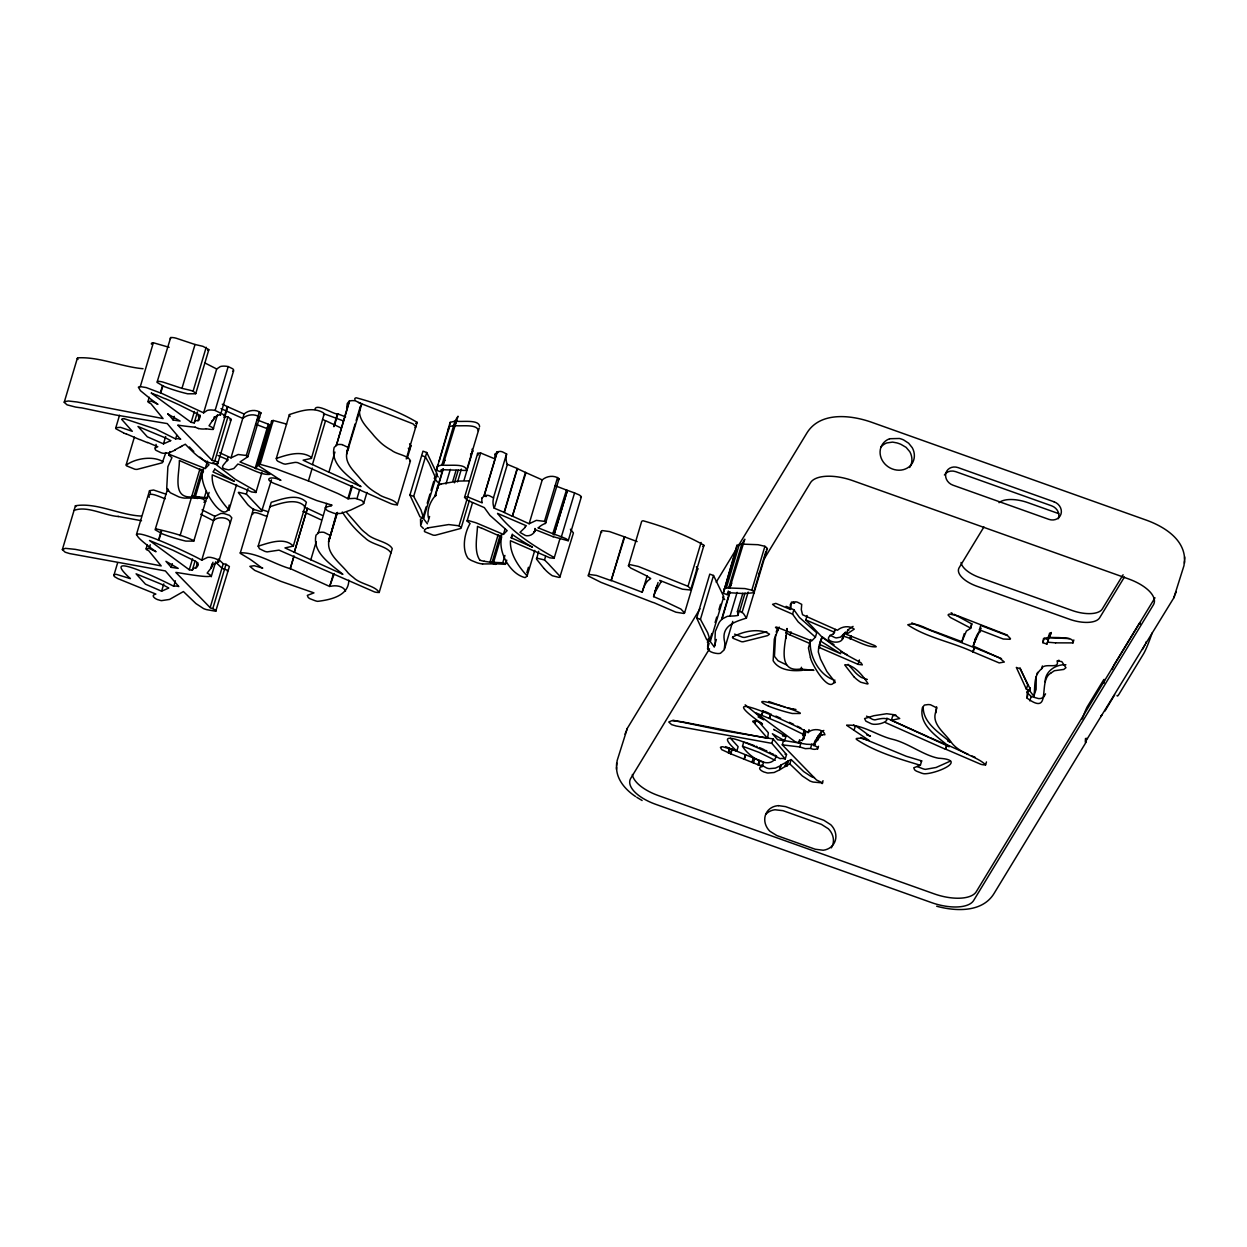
<?xml version="1.0" encoding="UTF-8"?>
<svg xmlns="http://www.w3.org/2000/svg" width="1247" height="1247" viewBox="0 0 1247 1247"><rect width="100%" height="100%" fill="white"/><g stroke="black" fill="none" stroke-linecap="round" stroke-linejoin="round"><path stroke-width="1.5" d="M786.078 635.627L786.171 638.417M1028.635 689.607L1027.138 698.18C1052.733 716.931 1037.395 680.846 1050.675 673.255M635.611 796.552C625.667 789.99 616.267 779.437 616.548 766.827M1085.498 738.427L1085.295 741.996L1173.817 597.843L1183.964 565.686L1184.541 560.698M1184.588 559.357C1184.245 539.016 1163.841 526.546 1146.804 520.311L871.061 422.063C850.672 414.986 820.401 411.51 807.058 432.74L738.395 545.672M616.595 765.487L617.171 760.514L627.319 728.342L700.019 608.77M616.486 769.305L616.657 762.977M1184.479 563.223L1184.65 556.879M846.713 725.364L869.159 740.484L860.586 738.115L856.393 738.489A3.85 1.715 16.6 0 0 856.346 739.315C875.16 751.925 898.557 758.69 920.364 765.284L921.673 760.904L906.242 756.259L860.742 737.491M964.243 633.616L961.889 641.691L935.421 631.777C926.692 629.454 916.576 621.583 907.769 624.794C926.692 637.731 952.209 642.018 973.143 651.947L999.19 662.921L1004.318 662.032L999.517 657.933L973.221 646.04L976.682 635.565L981.171 628.176M163.108 461.749C152.867 455.326 134.614 458.584 126.181 465.209A3.367 1.512 16.6 0 0 126.617 465.879L134.91 469.246A6.406 2.868 16.6 0 0 137.186 469.371L162.266 462.793L165.835 452.599M923.201 707.283C923.092 723.135 940.004 733.283 950.604 742.339L947.767 741.108M340.945 427.892L325.545 420.66L312.405 464.632L303.115 460.19L311.438 458.382L324.204 413.77A5.284 2.369 16.6 0 0 323.004 412.57C312.623 406.693 299.826 411.105 289.382 414.581L276.304 458.444L276.725 460.081A5.908 2.65 16.6 0 0 278.019 461.343L283.069 463.65A7.092 3.18 16.6 0 0 285.345 464.165L294.604 462.466A40.013 17.91 16.6 0 1 295.835 462.372L297.612 462.621A28.837 12.906 16.6 0 1 298.454 462.98L390.95 503.679A8.682 3.897 16.6 0 0 397.357 504.754M289.382 414.581L289.803 416.217A5.908 2.65 16.6 0 0 290.052 416.545M703.838 545.594A2.946 1.325 16.6 0 0 703.916 545.188C685.756 534.76 663.544 526.515 643.125 520.778A3.757 1.683 16.6 0 0 642.08 521.106A4.676 2.089 16.6 0 0 641.55 521.776L628.457 565.889L630.764 568.055L645.619 575.366A149.874 67.104 16.6 0 1 650.716 578.53L646.757 581.632M346.635 408.611L347.258 403.514L349.269 401.066L336.331 445.538L334.18 447.377C330.081 463.931 347.788 475.388 358.294 484.693A67.509 30.224 16.6 0 0 361.022 486.611L328.943 472.161M1027.138 698.18L1027.216 692.693M1086.418 739.112L1085.498 743.134L994.077 893.444C982.402 912.695 955.607 911.448 936.653 906.21M766.406 549.6L767.295 548.836L746.407 618.091C735.247 621.723 720.672 625.573 724.647 642.018A144.044 64.501 16.6 0 1 724.85 644.091L724.195 649.874L720.501 653.257A8.869 3.975 16.6 0 1 717.617 653.537C713.752 653.21 707.143 651.651 707.641 646.975A144.465 64.688 16.6 0 0 707.704 645.447L708.374 638.48M1086.527 738.271L1085.825 742.417M359.432 411.229C359.448 421.237 368.208 428.36 373.944 435.717A109.798 49.163 16.6 0 0 379.244 441.282A40.87 18.3 16.6 0 0 391.449 450.198C396.452 454.516 408.455 455.249 410.419 460.876L397.341 504.739C395.377 499.112 383.375 498.364 378.371 494.077A40.87 18.3 16.6 0 1 366.15 485.13A109.798 49.163 16.6 0 1 360.897 479.565C355.146 472.083 345.419 464.508 346.604 454.173L361.708 404.262A2.494 1.122 16.6 0 0 361.505 403.732L355.333 400.801A11.114 4.972 16.6 0 0 349.316 401.098M436.45 470.275L450.151 422.343L454.984 421.174L457.992 416.233L443.012 465.037C448.889 466.113 466.144 462.886 466.549 470.493L441.235 469.667L440.456 471.709L436.45 470.275L438.087 464.788M448.219 430.807L448.842 426.723L453.674 425.57L456.683 420.629L454.781 425.554C460.689 426.645 477.913 423.403 478.318 431.026M754.217 592.699L744.178 593.572L728.014 592.652L727.235 594.679L723.244 593.245L736.93 545.313L741.778 544.16L744.786 539.203L729.807 588.007L744.927 588.568L751.832 590.158L764.91 546.295L758.005 544.705L742.885 544.144M935.92 710.821L935.842 712.894M1055.554 642.86L1048.836 642.299A6.5 2.915 16.6 0 1 1047.651 642.065L1046.872 644.107L1042.866 642.673L1043.49 638.604L1048.337 637.435L1051.33 632.494L1049.444 637.435L1058.874 637.591M775.603 634.723L774.449 656.343L778.066 660.785L786.608 664.916M786.374 632.323L787.06 628.504C786.062 641.815 775.93 672.632 800.262 669.047L813.901 670.309L801.587 669.982L802.055 668.439M746.407 618.091L743.321 613.306L739.611 611.279L737.429 611.451L738.053 615.192M262.213 510.834L246.345 494.093L238.769 492.316A1.793 0.811 16.6 0 0 238.348 492.581L247.826 504.754A40.387 18.082 16.6 0 0 248.839 505.705A35.555 15.915 16.6 0 0 249.883 506.625A31.409 14.06 16.6 0 0 250.943 507.482A26.374 11.815 16.6 0 0 253.702 509.446L260.81 511.535A2.868 1.278 16.6 0 0 261.652 511.364L271.456 479.861M544.222 568.554A35.929 16.086 16.6 0 0 552.296 575.724L558.968 577.392A2.868 1.278 16.6 0 0 559.825 577.221L573.433 532.937L570.378 529.196M1036.241 676.451L1036.101 689.388L1033.825 696.2L1029.274 690.23L1030.006 687.783M199.38 418.805L199.395 417.277A4.77 2.135 16.6 0 1 198.164 415.765L198.491 414.487L179.35 404.963A330.86 148.144 16.6 0 0 165.103 398.557M803.006 734.218L779.359 722.637L755.822 712.848L795.664 742.09L798.719 742.635C799.997 739.035 804.05 741.045 804.206 737.211L802.678 735.325L804.315 729.838M804.097 730.196L805.515 732.815L803.115 738.988M961.889 641.691L966.394 631.06L970.602 628.379L971.912 623.999L953.971 614.21M654.878 592.808L658.073 582.474M853.509 724.943L857.375 727.001A181.688 81.351 16.6 0 1 868.816 735.418L870.468 736.089L866.603 734.826M156.109 444.353L155.142 449.325A4.692 2.104 16.6 0 0 156.031 450.338L160.879 452.661A5.612 2.51 16.6 0 0 163.373 453.3L168.641 453.02L175.313 450.027M197.79 562.943C198.819 569.676 193.612 566.06 192.303 570.238L189.263 569.801L192.537 558.843M212.878 420.27L215.279 417.168M211.335 567.728L212.66 564.86C219.332 561.696 221.109 559.622 210.852 557.409A11.332 5.082 16.6 0 0 207.672 557.362L201.733 560.184C192.973 554.65 97.328 509.789 156.046 551.735L149.172 548.399L146.008 548.836A2.572 1.153 16.6 0 0 146.585 549.724L148.705 550.706L161.19 565.92L75.21 549.35L65.327 548.337L62.35 549.615L65.171 552.203L69.629 553.574L165.383 570.939L178.82 586.558L177.308 586.215A5.643 2.525 16.6 0 0 173.754 586.293C165.82 581.975 96.284 547.776 130.405 578.639L116.454 574.384A4.115 1.839 16.6 0 0 114.023 575.038L114.475 576.644L117.841 578.608L155.859 594.071C149.437 595.396 156.171 599.636 158.993 599.994A5.612 2.51 16.6 0 0 161.487 600.649L169.545 599.433L183.418 591.561L195.95 603.579L203.557 608.583A10.459 4.676 16.6 0 0 206.69 609.658L215.731 611.233L216.308 610.407L210.151 607.632L175.858 572.451C176.809 572.139 223.353 581.32 207.142 573.09L211.335 567.728L212.972 562.241M818.624 737.195L817.409 740.001L819.809 736.915L820.853 732.254L823.815 730.43M817.409 740.001L818.92 734.779L821.118 732.519M220.548 414.799L220.423 413.568A4.396 1.964 16.6 0 0 219.534 412.601L215.123 410.434A12.065 5.409 16.6 0 0 207.267 410.419L203.62 412.851L160.769 392.93L162.936 385.619M233.625 370.936L233.501 369.704A4.396 1.964 16.6 0 0 232.612 368.738L228.201 366.571A12.065 5.409 16.6 0 0 220.345 366.556L216.697 368.987L203.62 412.851M482.012 498.067L483.914 496.166M495.09 454.204L496.992 452.302M336.503 513.218L328.865 541.073C326.449 554.136 340.977 563.613 348.038 572.856A39.686 17.77 16.6 0 0 353.337 577.439C360.102 584.344 375.051 585.42 379.182 592.465L377.67 592.45A8.168 3.663 16.6 0 1 374.474 591.92L279.001 550.13L267.201 551.891A7.092 3.18 16.6 0 1 264.91 551.377L259.47 548.758L258.16 546.17L271.238 502.307C281.573 499.205 297.581 492.846 306.372 502.245L293.294 546.108L284.971 547.901L294.323 552.25L307.401 508.386L322.178 515.323M936.606 706.815L936.185 709.902M511.192 537.784L513.016 534.979A161.003 72.092 16.6 0 0 532.5 547.168L511.192 537.784L512.283 534.137M236.587 484.491L228.965 510.085C220.813 500.733 211.008 487.904 212.286 474.858L251.676 491.957L255.931 492.471L254.559 490.367L235.465 479.425L213.066 462.232M64.267 402.158L77.345 358.294M62.35 549.615L75.428 505.752C96.487 502.245 119.478 515.089 141.145 516.055M123.547 432.849L115.862 428.75A2.962 1.325 16.6 0 1 115.722 428.048L119.541 415.251M150.186 403.358L148.299 402.235A2.525 1.138 16.6 0 1 147.91 401.628L151.058 401.066L153.381 402.064A63.675 28.51 16.6 0 1 157.933 404.402L151.23 399.43A77.158 34.542 16.6 0 1 149.188 397.84L140.459 390.685L138.37 387.209A4.364 1.948 16.6 0 1 140.287 386.648L153.35 342.754L169.109 347.305M126.15 464.772L134.38 437.151M148.128 400.926L149.219 397.279M162.531 385.604L160.364 392.914L146.195 387.568L140.272 386.617M113.804 575.615L117.623 562.818M136.375 534.776L149.546 490.679L153.552 490.009L166.022 494.186M170.699 440.612A138.417 61.976 16.6 0 0 166.397 438.305L137.981 426.474L147.333 436.824L163.482 443.854L165.664 436.544M157.527 381.395A8.947 4.006 16.6 0 1 163.186 382.159L181.968 388.363L195.031 344.499L199.115 345.435A94.102 42.133 16.6 0 1 203.012 346.37L208.81 349.581A2.073 0.92 16.6 0 1 208.732 349.908L207.766 350.438M167.831 413.988L180.098 421.05L173.146 420.005L174.237 416.358M229.183 505.051C225.91 529.601 195.452 481.888 203.495 471.101L179.334 460.486C179.739 473.766 170.823 500.156 193.846 496.649L195.732 497.974L184.4 498.114A14.06 6.297 16.6 0 1 178.882 496.898L170.34 492.768L166.724 488.341L167.877 466.721L171.93 457.633L168.875 455.155L169.966 451.508M123.921 418.602L155.969 429.139L175.64 438.944L176.731 435.297M146.242 548.275L147.333 544.612M164.074 386.461A79.979 35.804 16.6 0 0 187.689 393.803L195.654 393.771A2.073 0.92 16.6 0 0 195.732 393.444L193.114 391.137L206.191 347.274M149.172 548.399L150.264 544.752M195.717 393.678L208.795 349.815M155.704 528.806C168.251 531.736 182.405 535.103 193.815 540.668A2.12 0.951 16.6 0 1 193.768 541.12L185.803 541.089A79.979 35.804 16.6 0 1 162.188 533.81L155.111 529.741L167.69 488.606M199.442 415.407C199.832 425.227 195.919 417.168 194.205 422.904L191.134 422.343L194.423 411.494M158.463 540.263L161.19 531.113M158.868 540.263L161.596 531.128M194.205 422.904L197.462 411.931M199.676 415.594L197.961 420.629M198.819 419.039L200.066 415.126M198.99 419.273L200.081 415.61M215.123 410.434L228.201 366.571M161.596 591.203L168.766 588.023A133.741 59.887 16.6 0 0 163.139 584.937L136.094 573.823L145.447 584.157L161.596 591.203L163.778 583.892M214.313 416.732L213.221 420.379L211.912 420.831M180.067 535.711L191.508 497.335M191.804 496.275L198.928 496.992L197.385 498.519L191.804 496.275L199.972 468.856M171.26 567.354L165.945 561.321L178.212 568.383L171.26 567.354L172.335 563.691M217.446 414.83L213.081 429.451L213.549 428.516A2.432 1.091 16.6 0 0 213.331 428.002L209.028 425.757L212.161 421.096M193.846 496.649L202.03 469.246M195.389 496.509L207.485 497.912L199.161 498.021A137.154 61.415 16.6 0 1 193.612 497.397L195.389 496.509L203.557 469.09M168.875 455.155L169.078 454.952A2.697 1.2 16.6 0 1 170.138 454.672L205.272 468.513L207.454 461.203M173.754 586.293L175.391 580.806M224.008 417.527L227.266 406.569L244.069 414.02C248.543 410.06 256.134 409.016 260.919 412.866L247.841 456.729L240.001 461.967L255.245 468.046L268.323 424.183L257.038 419.88M224.585 417.605L227.842 406.631M181.314 446.301L184.307 444.758A40.761 18.253 16.6 0 0 185.304 444.213C194.158 453.285 203.775 464.102 217.617 463.884C219.441 461.733 213.159 460.502 212.037 460.299L225.115 416.436L222.418 413.864M214.827 460.813L227.905 416.95L225.115 416.436M204.586 496.883L206.223 491.396M193.815 541.011L206.893 497.148A2.12 0.951 16.6 0 0 206.924 496.93M207.127 498.473L209.122 492.425M217.617 463.884L231.272 419.257L227.905 416.95M192.303 570.238L195.031 561.103M254.653 467.828L268.386 473.205A5.83 2.619 16.6 0 1 269.788 474.359C260.576 475.372 247.935 466.908 237.881 464.055L233.812 468.529L228.715 469.916A3.258 1.465 16.6 0 1 227.032 469.495C216.464 467.5 227.858 463.229 227.811 457.493M195.919 568.227L197.556 562.74M219.643 452.723L230.991 457.883L244.069 414.02M201.733 560.184L214.811 516.32L220.75 513.499A11.332 5.082 16.6 0 1 223.93 513.546L229.588 515.354L231.817 517.786L218.506 562.381M210.992 567.603L212.084 563.956M247.841 456.729L246.314 455.482L259.392 411.635M211.195 576.8L215.56 562.179M210.151 607.632L223.229 563.769L218.272 558.999M246.345 494.093L247.982 488.606M212.941 608.146L226.019 564.283L223.229 563.769M255.869 468.872L269.258 424.51L256.181 468.373M215.731 611.233L229.386 566.543L226.019 564.283M273.187 420.457L271.737 420.972L258.659 464.835L260.124 464.32L273.187 420.457L286.639 424.12M255.931 492.471L261.917 472.364M240.297 552.967L253.375 509.103M325.28 507.981L326.324 509.664A6.095 2.728 16.6 0 0 328.382 511.114L333.214 512.969A6.406 2.868 16.6 0 0 335.802 513.624L341.164 513.405L350.61 510.101L362.752 504.302L363.688 503.383L362.924 501.637A5.58 2.494 16.6 0 0 361.303 500.343L355.192 498.332L347.866 498.706A108.785 48.711 16.6 0 0 337.89 493.547L308.43 480.874L312.249 468.077M294.261 552.359L307.401 508.386M348.801 580.151C348.895 596.05 329.972 599.869 317.658 601.35A6.406 2.868 16.6 0 1 315.07 600.695L310.238 598.841A6.064 2.712 16.6 0 1 308.165 597.391L307.323 595.38L313.948 592.886L280.871 581.351L254.715 570.378L249.883 566.356L254.17 565.717L262.743 568.086L261.091 567.401A181.688 81.351 16.6 0 0 249.649 558.983L240.359 553.403A2.899 1.294 16.6 0 1 240.375 552.78C257.1 552.437 274.059 564.112 290.239 568.679L294.043 555.881M290.239 568.679L293.544 557.643M333.619 426.568L337.438 413.786L345.606 416.841M334.165 426.552L337.968 413.755M336.331 445.538L349.409 401.674M334.929 452.069L328.896 472.239L312.467 464.523M294.323 552.25L342.878 574.337C331.608 564.72 311.906 552.826 316.037 535.103L318.188 533.264L326.761 503.414M310.799 559.887L316.239 541.619M346.9 451.476L355.13 423.871M356.159 420.41L360.04 407.41M328.46 541.899L337.173 512.657M328.865 541.073L337.469 512.423M347.866 498.706L351.638 485.956M348.661 498.644L352.48 485.847M290.286 568.601L329.676 586.464L333.479 573.682M329.676 586.464L334.321 573.573M356.985 498.566L359.713 489.432M363.688 503.383L366.961 492.425M406.241 458.912L417.137 422.359C399.336 411.65 376.812 403.264 356.33 397.809A3.757 1.683 16.6 0 0 355.286 398.136A4.676 2.089 16.6 0 0 354.772 398.791L354.974 399.617M407.161 458.569L410.98 445.771L409.593 443.823M379.182 592.465L392.259 548.602C388.347 541.525 373.04 540.497 366.415 533.576A39.686 17.77 16.6 0 1 361.116 528.993L346.791 512.579M409.92 495.028L422.982 451.165L426.739 452.505L437.011 473.735L423.621 518.097L419.974 516.804L409.92 495.028L413.661 496.368L420.925 509.805L423.621 518.097M413.661 496.368L426.739 452.505M439.178 461.141L449.528 426.412M423.419 528.494L420.707 525.782L420.504 519.157L422.858 517.832L426.131 506.859M427.222 503.211L429.95 494.077M431.041 490.414L433.753 481.28M435.156 476.603L434.626 478.349L437.557 482.199M421.252 523.958L422.343 520.311M437.073 466.207L441.921 465.037L454.984 421.174M428.5 518.097C426.505 510.319 430.34 501.637 434.829 496.259L443.012 468.856M435.109 496.493L443.277 469.075M427.955 521.979L429.592 516.492M445.974 484.007L450.338 469.386M452.817 481.171L456.09 470.213M454.454 482.823L458.273 470.025M457.555 481.903L461.359 469.106M466.549 470.493L479.191 428.095M464.024 480.282L472.738 451.04L472.005 449.201M424.759 529.788L424.354 531.082A3.367 1.512 16.6 0 0 424.775 531.752L433.083 535.119A6.406 2.868 16.6 0 0 435.359 535.244L460.657 528.463L461.281 527.606L459.052 525.813L467.235 498.41M480.641 452.988L477.726 453.175L464.648 497.039L467.563 496.852L480.641 452.988L494.373 458.662M461.281 527.606L469.449 500.187M482.573 563.971A14.107 6.313 16.6 0 1 477.04 562.771L471.46 560.495A13.281 5.939 16.6 0 1 467.89 558.126C461.655 548.82 464.43 533.046 470.088 523.506L467.048 521.028L472.488 502.744M484.241 495.636L497.319 451.773L500.234 451.414A4.053 1.808 16.6 0 1 502.525 451.897L506.531 453.97L493.453 497.834L489.448 495.76A4.053 1.808 16.6 0 0 487.156 495.277L484.241 495.636L486.455 496.431L483.867 496.244L496.945 452.38L498.239 452.474M489.977 562.148L497.101 562.849L495.542 564.392L489.977 562.148L498.145 534.729M482.573 563.971L493.906 563.847L492.019 562.522L500.187 535.103M506.734 560.121L505.3 564.345L496.306 563.784A145.135 64.984 16.6 0 1 491.77 563.254L493.563 562.381L501.73 534.963M467.142 520.919L467.251 520.825A2.712 1.216 16.6 0 1 468.295 520.545L475.512 522.649A47.947 21.464 16.6 0 1 477.461 523.397L503.429 534.386L505.066 528.899M525.439 472.426L517.146 468.529L504.084 512.392L512.361 516.289L525.439 472.426L542.227 479.892C546.716 475.918 554.276 474.889 559.077 478.739L545.469 523.491M512.361 516.289L526.016 472.504M493.563 562.381L502.759 562.74L504.941 555.429M505.3 564.345L506.391 560.698M512.938 516.367L529.149 523.756L542.227 479.892M525.221 527.341L519.983 532.375L525.205 535.368A3.258 1.465 16.6 0 0 526.873 535.774C531.206 536.07 535.462 532.843 534.994 528.463M534.277 532.516L535.368 528.868M526.811 572.747L528.447 567.26M481.919 528.229L501.668 536.958C497.724 551.938 510.085 573.963 524.862 577.548A2.447 1.091 16.6 0 0 525.642 577.283L527.138 575.943L534.76 550.363M546.015 522.587L544.487 521.355L557.565 477.492M544.051 568.554L536.553 559.155L538.642 551.314M560.371 576.706L550.223 565.795A156.919 70.268 16.6 0 0 548.618 564.003L544.518 559.95L545.609 556.302M574.462 492.939L578.655 494.669A6.141 2.743 16.6 0 1 581.367 496.774L568.273 540.637A6.141 2.743 16.6 0 0 565.577 538.533L561.384 536.802L574.571 492.924L567.416 490.383L554.042 534.745L552.811 533.7L566.481 490.055L555.211 485.738M554.042 534.745L567.416 490.383M527.138 575.943C518.549 566.606 509.618 553.762 510.459 540.715L549.849 557.814L554.089 558.329L560.09 538.236M588.288 575.116L588.475 574.898A3.912 1.746 16.6 0 1 589.363 574.477L596.44 575.428L611.139 580.619L624.217 536.756L637.139 541.588M611.139 580.619L624.763 536.724M647.162 575.818L642.267 592.263L611.685 580.588M654.488 593.447L656.109 587.961M653.522 602.519L675.905 612.199L683.792 613.446A3.975 1.777 16.6 0 0 684.587 612.9L680.94 609.097L666.366 602.145A152.508 68.289 16.6 0 0 663.201 600.727L653.599 596.612L656.857 585.638M690.76 589.457A2.946 1.325 16.6 0 0 690.854 589.052L688.017 586.308L701.095 542.445M690.822 589.332L703.9 545.469M684.681 612.604L697.759 568.741L696.372 566.793M696.699 617.998L709.777 574.134L713.518 575.475L723.79 596.705L710.416 641.067L706.753 639.773L696.699 617.998L700.44 619.338L707.704 632.775L710.416 641.067M700.44 619.338L713.518 575.475M723.244 593.245L736.354 548.992L716.183 582.209M710.198 638.978L711.819 633.492M715.092 622.518L716.729 617.047M718.911 609.736L720.548 604.249M707.501 648.767L709.138 643.281M723.852 589.176L726.3 588.038L739.377 544.191M726.455 588.038L728.7 588.023L741.778 544.16M727.235 594.679L728.326 591.016M729.791 591.826L721.623 619.245L727.344 616.33L731.646 616.049A89.971 40.294 16.6 0 0 734.873 615.878L737.881 615.488L738.972 611.825M721.888 619.463L730.072 592.06M707.283 642.127L709.652 640.802L714.188 646.788L716.37 639.477M730.041 616.112L737.117 592.356M724.476 649.188L732.753 621.396M737.429 611.451L742.869 593.182M739.611 611.279L745.051 593.011M742.152 612.183L748.153 592.091M753.874 591.639L765.861 551.439M729.386 748.2L763.585 762.073L762.291 766.469L728.419 752.876L729.386 748.2L725.567 746.61M728.419 752.876L729.729 748.496M730.539 753.64L731.849 749.244M730.851 753.656L732.16 749.276M728.077 752.58L721.701 749.634L720.439 747.436A4.115 1.839 16.6 0 1 722.87 746.782L736.821 751.037L738.13 746.657L730.461 738.24M775.073 755.168A133.741 59.887 16.6 0 1 776.522 755.963C770.521 771.846 748.06 756.165 742.511 746.22L743.82 741.84M801.587 669.982L802.148 670.372C792.032 671.322 778.907 670.434 773.14 660.723L774.293 639.103L779.219 627.101M744.007 759.252L745.316 754.871M822.584 734.81L822.584 734.81A5.035 2.245 16.6 0 1 824.937 734.779C823.737 728.684 812.093 728.061 808.15 732.581C798.579 726.424 704.15 682.67 762.478 724.133C761.605 721.499 747.623 719.005 754.716 723.089L755.573 720.174M744.412 759.267L745.722 754.887M672.897 720.22L722.34 730.493L773.109 738.941L786.545 754.56L785.236 758.955L771.799 743.337L676.045 725.972L671.587 724.601L668.766 722.013L671.743 720.735L681.626 721.748L767.606 738.318L754.794 723.634L755.994 720.174M778.346 630.031L775.494 627.35A2.697 1.2 16.6 0 1 776.554 627.07L811.688 640.911L815.413 637.155L798.189 621.894L792.562 614.132L775.603 606.759L772.579 604.327L775.805 603.392L790.458 609.424L791.424 602.067M761.636 715.092L762.946 710.712M761.933 715.123L763.242 710.728M792.562 614.132L793.871 609.752L786.156 606.338M751.941 762.385L753.375 757.786M785.75 632.884L790.052 634.941L791.034 631.839M753.437 762.961L754.747 758.581M769.212 718.319L770.942 713.908L769.633 718.288M757.973 764.879L759.283 760.499M758.597 764.91L759.906 760.53M767.606 738.318L768.339 732.768L758.722 721.748M822.35 637.825L821.087 638.713L818.702 647.255L858.092 664.355L862.347 664.869L860.976 662.765L845.762 654.441L821.867 636.936L805.796 619.915L807.105 615.519M771.799 743.337L773.109 738.941M800.792 669.421L801.431 667.27M810.425 657.496L808.43 647.91L810.877 639.508M814.416 777.676A10.459 4.676 16.6 0 1 811.283 776.6L803.676 771.581L791.144 759.563L789.834 763.959L802.367 775.977L809.973 780.981A10.459 4.676 16.6 0 0 813.106 782.056L822.693 782.913L816.567 780.03L782.274 744.849L783.568 740.453L806.591 744.256L815.304 744.599M815.413 637.155L816.723 632.775L799.498 617.514L793.871 609.752M784.628 740.78L772.361 733.719L777.676 739.752L784.628 740.78L785.937 736.4L773.67 729.339L774.262 729.916M779.593 769.508L780.903 765.112L786.421 762.182L784.94 766.5L779.843 769.773L774.091 772.517L767.903 773.046A5.612 2.51 16.6 0 1 765.409 772.392C762.587 772.033 755.853 767.793 762.291 766.469M780.279 768.308L780.903 765.112M819.622 647.567L819.778 643.093L822.568 637.123M786.421 762.182L785.111 766.562L786.265 766.188L787.153 761.652L786.265 766.188M787.855 761.169L787.06 765.736L787.855 761.169L791.144 759.563M798.719 742.635L799.592 739.72M782.274 744.849L799.732 746.937L801.042 742.557M843.393 636.126L842.52 639.056C839.169 645.93 819.31 640.07 833.464 633.866L834.337 630.951M802.335 740.624L803.208 737.694M833.464 633.866L835.474 629.408M803.52 739.003L804.814 734.14M803.91 738.536L805.515 732.815M808.15 732.581L809.022 729.651M842.146 638.651L843.455 634.271L845.606 632.073L842.52 639.056M799.732 746.937L805.281 748.652L810.534 748.403L811.844 744.023M844.297 636.453C854.273 639.259 867.086 647.817 876.205 646.757A5.83 2.619 16.6 0 0 874.802 645.603L846.417 634.364L847.726 629.969L853.057 626.399M810.534 748.403C816.052 751.053 821.461 747.436 813.558 745.488L814.868 741.108L818.718 735.621M813.558 745.488L816.691 740.843L817.751 736.182M816.691 740.843L818.001 736.447M810.425 657.496C811.345 663.903 830.377 696.075 834.835 680.005M820.853 732.254L819.809 736.915M849.908 638.823L850.781 635.892M817.611 749.198L818.484 746.267M850.516 638.854L851.389 635.939M822.147 783.63L823.02 780.7M858.092 664.355L859.401 659.959M854.117 730.165L855.411 725.785M896.016 715.201L892.696 715.918L891.387 720.298L899.711 718.506L894.52 714.78L886.711 713.72L873.866 715.716L864.576 718.568L865.886 721.156L871.326 723.774A7.092 3.18 16.6 0 0 873.617 724.289C886.508 724.912 894.816 714.765 874.926 719.909A7.092 3.18 16.6 0 1 872.635 719.394L866.54 716.137M970.602 628.379L971.662 623.562M973.221 646.04L975.746 638.48M972.66 651.9L974.453 647.567L1001.528 658.65M979.409 629.813L980.719 625.433L1007.654 635.721L1010.475 638.62A4.645 2.089 16.6 0 1 1010.039 639.29L1003.274 639.025L979.409 629.813L980.407 631.668L978.692 633.133L974.297 643.078M973.143 651.947L974.453 647.567M885.432 722.574L945.413 749.244L946.722 744.849M945.413 749.244L947.268 744.911L968.296 754.388M945.959 749.291L980.89 764.317A8.168 3.663 16.6 0 0 984.086 764.847L985.598 764.863L986.471 761.933M1029.757 688.11L1030.038 690.495L1026.39 689.201L1027.699 684.806L1020.03 667.846M1042.866 642.673L1044.175 638.293L1048.181 639.711L1048.961 637.685L1069.458 638.589M1048.337 637.435L1049.631 633.055M1029.835 700.892L1031.144 696.496L1028.432 693.8M1046.872 644.107L1048.961 637.685M1049.444 637.435L1050.738 633.04M1033.825 696.2C1035.556 687.206 1032.968 675.718 1041.526 668.891L1042.398 665.96M1055.57 642.86L1072.966 642.891L1073.838 639.976M472.738 451.04L472.161 452.193M214.843 469.106L213.034 471.927L234.28 481.326M1045.532 693.846L1043.833 696.917L1041.448 698.289A8.869 3.975 16.6 0 1 1038.548 698.585L1031.144 696.496M653.599 596.612L654.472 593.977M974.531 641.644L975.419 638.495M776.18 632.104L776.865 630.031M654.971 592.465L660.785 582.24M410.98 445.771L409.842 446.691M697.759 568.741L697.65 569.037A3.975 1.777 16.6 0 1 696.87 569.583L696.356 569.708M536.459 558.625L536.522 558.453A1.793 0.811 16.6 0 1 536.943 558.188L544.518 559.95M810.394 640.335C808.804 655.486 818.967 674.471 833.136 679.646M1036.818 674.424L1037.613 672.351M443.012 465.037L444.914 460.096L441.921 465.037M729.807 588.007L731.708 583.066L728.7 588.023M121.832 419.538L132.291 431.306L120.476 427.331L115.924 427.69M626.399 730.664L627.319 728.342M625.012 734.187L625.932 731.849M1173.817 597.843L1174.736 595.52M1175.188 594.336L1176.124 591.998M820.012 642.86L819.544 644.434L840.696 653.724L821.259 641.504M818.702 647.255L818.313 651.947L820.588 659.258L826.839 671.494L835.381 682.468L833.962 682.92M846.76 725.255C861.771 723.946 877.42 735.668 892.135 739.19C907.863 742.791 923.357 755.37 938.43 758.223C969.402 759.859 935.421 774.262 924.074 773.748A6.406 2.868 16.6 0 1 921.486 773.093L916.654 771.238A6.064 2.712 16.6 0 1 914.597 769.789L913.755 767.778L920.364 765.284M361.677 404.433L361.007 405.602M554.089 558.329L554.182 558.126A3.118 1.403 16.6 0 0 554.027 557.409C533.28 545.827 512.392 532.438 497.537 513.374L526.359 525.798L524.893 527.013M1145.12 644.543L1142.47 649.484M359.682 410.31L360.087 409.484M346.604 454.173L347.009 453.347M477.539 453.487L478.209 455.015M464.461 497.35L467.344 500.218L484.319 507.607L489.946 515.37L507.17 530.63L503.429 534.386M328.881 538.798L330.393 535.509L324.095 532.375A9.82 4.396 16.6 0 0 321.648 532.173L318.032 532.656M150.591 403.358L163.076 418.587L77.111 402.002L68.367 400.988L64.641 401.69M260.374 413.755L260.919 412.866M259.064 418.15L259.61 417.246C254.824 413.396 247.233 414.44 242.76 418.415L221 408.611M230.274 522.914C229.089 516.819 217.446 516.196 213.502 520.716L200.736 514.247M253.577 508.698L253.453 508.916A2.899 1.294 16.6 0 0 253.437 509.54L253.78 510.039M360.804 405.93L360.601 406.273A17.863 7.996 16.6 0 0 359.853 409.437M347.523 450.136L348.63 448.125A2.494 1.122 16.6 0 0 348.427 447.595L342.255 444.649M449.668 425.165L450.151 422.343M390.95 552.982C387.038 545.921 371.746 544.892 365.106 537.971C356.206 530.661 348.459 521.745 342.286 512.018M558.547 479.627L559.077 478.739M736.509 548.057L736.93 545.313M709.512 648.783L630.764 778.315A35.836 16.04 16.6 0 0 655.766 804.346L931.509 902.594A35.836 16.04 16.6 0 0 973.642 900.49L1153.366 604.889A35.836 16.04 16.6 0 0 1128.364 578.857L852.621 480.609A35.836 16.04 16.6 0 0 810.488 482.729L764.037 559.108M714.188 646.788L714.843 645.697A73.994 33.139 16.6 0 0 714.999 639.119L715.295 631.418L718.895 623.048A54.556 24.426 16.6 0 1 721.795 619.416M790.052 634.941L809.911 643.499M803.645 736.229L804.658 734.389M983.93 526.967L959.161 567.697A25.595 11.457 16.6 0 0 977.024 586.293L1069.583 619.276A25.595 11.457 16.6 0 0 1099.667 617.764L1124.435 577.034M985.598 764.863C977.57 756.461 958.569 753.562 950.65 741.388C944.836 733.22 932.538 724.725 935.281 713.471L936.809 707.906L930.527 704.773A9.82 4.396 16.6 0 0 928.064 704.571L924.448 705.054L922.453 707.501C918.322 725.224 938.025 737.117 949.294 746.735L891.387 720.298M1058.999 660.24L1057.924 660.707M1123.095 574.773L1102.286 608.988A25.595 11.457 16.6 0 1 1072.186 610.5L979.643 577.532A25.595 11.457 16.6 0 1 961.063 562.459M1154.971 597.781L976.261 891.714A35.836 16.04 16.6 0 1 934.128 893.834L658.385 795.586A35.836 16.04 16.6 0 1 632.369 774.481M1104.951 711.055L1114.662 694.86M205.272 468.513L208.997 464.772L199.956 457.15M227.5 571.75L227.406 570.284L221.919 568.164L215.731 562.194M758.8 575.35L759.22 572.887M167.472 489.338L167.768 491.443M601.366 531.253L601.553 531.035A3.912 1.746 16.6 0 1 602.441 530.614L609.502 531.565L624.217 536.756M215.03 416.903L218.739 414.986A5.066 2.276 16.6 0 1 220.407 415.048L233.47 371.185A5.066 2.276 16.6 0 0 232.612 371.107M819.622 736.572L821.149 735.309M470.727 456.698L470.696 453.596M330.517 586.371C335.334 585.03 343.361 585.856 345.544 591.109M1050.785 673.146L1054.401 670.715L1063.769 669.436L1065.951 667.706L1061.789 661.611L1057.066 660.879C1060.277 670.122 1043.723 661.83 1041.526 668.891M479.627 426.63C479.222 419.023 461.967 422.25 456.09 421.174M1072.966 642.891C1074.415 637.622 1063.364 637.981 1059.062 637.607M533.903 532.126L536.054 529.928L553.232 536.756M846.417 634.364L854.257 629.127C849.472 625.277 841.881 626.321 837.407 630.281L802.554 614.74L801.291 609.689L801.712 604.374L797.69 602.285A3.99 1.793 16.6 0 0 795.726 601.833L792.484 602.161L794.698 602.956L792.157 602.706L790.317 604.39L790.458 609.424M77.719 357.842C99.526 356.611 121.146 366.789 143.031 368.722M581.258 496.914L580.463 497.132M568.18 540.777L552.92 536.6M529.149 523.756L536.335 520.373L544.487 521.355M230.991 457.883L238.161 454.5L246.314 455.482M276.304 458.444C286.763 454.968 299.545 450.557 309.926 456.433A5.284 2.369 16.6 0 1 311.127 457.633L311.438 458.382M920.66 761.481L921.673 760.904M226.736 461.141L228.185 459.925L218.022 455.545M258.16 546.17C268.495 543.068 284.503 536.709 293.294 546.108M434.829 496.259L436.325 495.355M781.152 765.377L775.4 768.121L769.212 768.666A5.612 2.51 16.6 0 1 766.718 768.012L761.138 764.925M163.482 443.854L170.652 440.69M722.574 597.017L724.71 599.558M1029.274 690.23L1026.92 691.555L1027.201 692.537M175.063 449.762L180.581 446.831M789.834 763.959L786.545 765.564M155.018 448L157.761 446.722L147.536 442.436M950.573 761.013L936.107 767.482L925.383 769.368A6.406 2.868 16.6 0 1 922.796 768.713L917.963 766.858A6.064 2.712 16.6 0 1 917.153 766.391M414.939 427.612L415.391 427.425A4.645 2.089 16.6 0 0 415.828 426.739L413.006 423.855L358.513 402.578M821.165 735.294L822.287 734.873M1065.889 664.76C1055.991 664.137 1045.08 671.151 1045.111 681.906M816.442 740.578L817.751 740.126M408.533 451.071L409.64 449.84L408.283 448.203M227.546 510.522L228.965 510.085M787.153 761.652L788.369 761.356M785.844 766.048L787.06 765.736M702.747 546.264L703.277 546.108A3.149 1.418 16.6 0 0 703.76 545.734M180.41 446.769L181.735 446.457M786.249 762.12L787.574 761.808M323.487 414.737L324.516 414.518M440.955 484.039L458.148 481.077L469.231 480.874M427.877 527.902L448.702 524.566L459.052 525.813M766.827 631.715L744.911 637.388A6.406 2.868 16.6 0 1 742.635 637.264L734.592 634.131M415.625 423.341L416.701 423.029A4.645 2.089 16.6 0 0 417.137 422.359M260.124 464.32L275.836 468.747L308.383 480.952M203.9 502.245L205.537 501.637A2.12 0.951 16.6 0 0 205.584 501.185L202.996 499.003L195.919 497.163M195.031 344.499L176.263 338.249A8.947 4.006 16.6 0 0 170.59 337.532M196.699 566.59L197.79 564.813L196.59 561.82L172.943 550.239L149.515 540.497L189.279 569.754M229.791 419.927L230.695 420.021M795.945 709.465L793.528 709.107M1007.373 635.097L957.914 615.878L949.684 614.07A3.757 1.683 16.6 0 0 948.624 614.397A4.676 2.089 16.6 0 0 948.11 615.052L950.385 617.483L970.353 627.942M782.461 735.886L785.937 736.4M484.241 561.259L492.019 562.522M141.519 520.732L117.997 516.398M867.351 679.459L861.428 677.464A26.374 11.815 16.6 0 1 858.669 675.5A31.409 14.06 16.6 0 1 857.609 674.627A35.555 15.915 16.6 0 1 856.564 673.723A40.387 18.082 16.6 0 1 855.551 672.757L848.069 664.339M118.543 516.523C104.483 515.635 87.15 505.378 74.165 510.382M181.968 388.363L186.052 389.298A94.102 42.133 16.6 0 1 189.934 390.233L193.114 391.137M785.033 754.217L786.545 754.56M785.236 758.955L783.724 758.612A5.643 2.525 16.6 0 0 780.17 758.69C772.236 754.373 702.716 720.174 736.821 751.037M561.493 536.787L554.354 534.246M261.153 509.493L268.495 511.831M267.185 516.227C264.286 516.289 252.923 509.353 252.549 514.512M151.417 393.148L157.106 395.361M1058.734 513.639L1027.887 502.65A25.595 11.457 16.6 0 0 999.05 502.697M497.319 451.773L498.145 452.069M323.581 413.614L343.237 420.831M421.689 455.545L425.43 456.885L429.124 463.338L435.702 478.131L434.127 478.178M436.699 474.234L435.936 473.969L438.211 476.962M267.014 428.563L255.729 424.261M552.811 533.7L538.158 527.824M198.522 428.563L195.202 427.207M502.759 562.74L505.643 563.769M123.889 433.145L126.025 433.894M745.566 742.464L754.295 745.612M742.511 746.22L759.298 752.471L775.229 760.358M688.017 586.308L638.293 566.45L630.047 564.642A3.757 1.683 16.6 0 0 629.002 564.969A4.676 2.089 16.6 0 0 628.488 565.639M266.936 428.547L269.43 429.514M165.228 498.769C162.359 498.052 146.71 490.009 149.204 497.335M756.041 746.236L757.147 746.657M164.043 386.508L156.997 382.393L170.668 337.61L170.216 338.966M768.916 701.484L769.882 701.858A79.979 35.804 16.6 0 0 774.434 703.511M768.573 706.238C743.383 693.691 796.35 709.839 800.231 713.066A2.12 0.951 16.6 0 1 800.184 713.502L792.219 713.487A79.979 35.804 16.6 0 1 768.604 706.207M479.814 560.121C473.876 551.252 477.009 537.176 477.492 526.359L481.81 528.416M467.563 496.852L482.199 502.9A62.833 28.135 16.6 0 1 481.903 498.036M973.969 647.52L914.425 624.139M886.742 718.178L928.828 737.086M139.882 439.536L147.411 442.638M653.023 602.488L601.007 582.365L588.257 575.958L601.225 531.503L601.693 532.485M972.052 756.025L975.216 757.365M759.439 747.577L764.286 749.728M126.321 433.909L139.477 439.521M805.796 619.915L834.617 632.323M840.572 651.791L847.414 654.753M930.449 737.803L943.465 743.446M157.403 395.377L164.682 398.572M764.692 711.367L769.056 713.284M775.915 716.105L780.669 718.241M758.098 716.9L763.772 719.737L745.16 704.82M202.045 509.852L214.811 516.32M320.869 519.718L302.927 511.395M222.293 404.215L227.266 406.569M848.786 630.546L847.726 629.969M337.438 413.786C335.427 415.407 315.694 402.329 314.914 409.499M204.913 362.955L216.697 368.987M322.583 419.382L325.483 420.769M304.237 507.015L307.339 508.495M765.549 750.32L766.843 750.943M789.46 722.34L793.528 724.304M769.493 752.253L770.849 752.939M797.347 726.206L800.948 728.045M911.869 622.861L913.038 623.469M952.381 613.446L951.118 612.745M636.781 797.332L642.111 800.496M830.003 635.222L834.757 637.513A3.258 1.465 16.6 0 0 836.441 637.918L840.4 637.186L843.455 634.271M272.563 422.873L271.581 421.813A2.899 1.294 16.6 0 1 271.612 421.19M565.889 489.837L567.12 490.882M267.731 423.964L268.947 425.024M151.292 393.101L191.134 422.343M438.102 488.123L437.853 487.889A3.367 1.512 16.6 0 1 437.432 487.218L437.837 485.925A19.126 8.558 16.6 0 1 441.033 484.101M212.037 460.299L177.744 425.102A125.791 56.318 16.6 0 0 195.187 427.175M77.984 359.448L77.314 358.528A1.995 0.888 16.6 0 1 77.392 358.201M193.799 451.492L189.388 446.94M854.242 677.152L844.765 664.978A1.793 0.811 16.6 0 1 845.185 664.713C855.099 665.01 863.89 677.199 868.068 683.761A2.868 1.278 16.6 0 1 867.226 683.933L860.695 682.203A31.191 13.966 16.6 0 1 854.32 677.137M173.146 420.005L171.696 418.213A73.027 32.703 16.6 0 0 167.877 413.973M422.858 517.832L427.409 523.802M150.497 492.955L149.453 490.913M75.911 506.609L75.428 505.752M1026.39 689.201L1016.336 667.426L1020.077 668.751L1029.726 688.017M305.063 506.625C296.272 497.241 280.263 503.585 269.929 506.703L269.929 507.358M151.448 344.219L151.433 343.346A4.364 1.948 16.6 0 1 153.365 342.8M1112.184 669.468A10.241 1.076 -70.4 0 1 1114.834 663.669L1139.275 623.453A10.241 1.076 -70.4 0 1 1140.148 624.061M1103.985 683.2A15.868 1.652 -70.4 0 0 1103.766 679.631L1087.057 707.111A15.868 1.652 -70.4 0 0 1082.256 718.942M831.328 847.866A16.897 14.995 31.3 0 0 828.367 828.787L821.383 824.345L783.007 810.675L774.948 809.755A16.897 14.995 31.3 0 0 765.923 814.197M880.678 447.392A17.661 15.681 31.3 0 1 886.648 442.966L892.587 442.108L896.874 442.903A13.842 5.752 22.4 0 1 900.973 444.368L906.117 447.377L909.842 451.773A17.661 15.681 31.3 0 1 909.655 467.516M1146.305 641.613A20.482 2.135 -70.4 0 1 1145.572 643.483M1152.103 633.008A20.482 2.135 -70.4 0 1 1143.421 654.052L1118.964 694.267A20.482 2.135 -70.4 0 1 1117.063 695.499M944.415 474.951A10.241 9.088 31.3 0 1 955.685 471.647L1051.611 505.814A10.241 9.088 31.3 0 1 1058.329 518.721M793.528 709.153A79.979 35.804 16.6 0 1 792.094 708.81M790.645 708.452A79.979 35.804 16.6 0 1 787.745 707.688M784.831 706.878A79.979 35.804 16.6 0 1 783.365 706.441M781.885 705.989A79.979 35.804 16.6 0 1 778.923 705.054M777.427 704.555A79.979 35.804 16.6 0 1 775.93 704.041M772.236 753.656A133.741 59.887 16.6 0 1 773.639 754.404M834.009 644.59A160.988 72.077 16.6 0 1 831.515 643.062M830.315 642.299A160.988 72.077 16.6 0 1 825.717 639.306M824.626 638.573A160.988 72.077 16.6 0 1 822.506 637.139M234.342 481.295A160.988 72.077 16.6 0 1 214.78 469.121M751.738 590.19A6.796 3.04 16.6 0 1 754.404 592.715M764.816 546.326A6.796 3.04 16.6 0 1 767.482 548.867M660.894 582.271A3.866 1.73 16.6 0 0 659.757 580.401L674.721 586.324A179.568 80.4 16.6 0 0 682.53 589.207L690.199 589.971A3.149 1.418 16.6 0 0 690.682 589.597M642.096 592.216A166.537 74.571 16.6 0 1 646.912 581.679M484.241 561.244A9.929 4.442 16.6 0 1 479.799 560.137M494.108 508.184A69.567 31.144 16.6 0 1 493.641 497.896M538.314 527.886A51.704 23.147 16.6 0 1 545.344 523.413M495.028 457.072A62.833 28.135 16.6 0 1 494.981 454.173M507.17 464.32A69.567 31.144 16.6 0 1 506.718 454.033M557.939 479.736A51.704 23.147 16.6 0 1 558.407 479.549M424.65 529.741A19.126 8.558 16.6 0 1 427.955 527.964M346.775 453.3A17.863 7.996 16.6 0 1 347.664 450.183M336.238 444.961A11.114 4.972 16.6 0 1 342.224 444.602M410.434 460.891A8.682 3.897 16.6 0 1 409.671 460.907M325.373 507.591A34.573 15.478 16.6 0 1 331.172 505.814M331.11 505.752A8.932 3.99 16.6 0 1 332.076 505.16L316.676 500.53L277.364 484.647C261.465 479.238 270.646 475.123 280.902 480.36L258.503 465.677A2.899 1.294 16.6 0 1 258.534 465.053M122.019 419.008A3.663 1.637 16.6 0 1 123.952 418.649M175.609 438.913A5.923 2.65 16.6 0 1 179.942 439.006L180.706 439.209A20.233 9.056 16.6 0 1 178.15 436.481L167.269 423.59L115.659 414.986L81.788 407.894A56.24 25.189 16.6 0 1 75.397 407.021L67.073 404.854L64.252 402.391A1.995 0.888 16.6 0 1 64.314 402.064M213.05 429.42A17.988 8.059 16.6 0 1 206.02 428.703M206.114 428.75A11.893 5.315 16.6 0 1 198.522 428.516M732.566 637.17L732.597 637.607A3.367 1.512 16.6 0 0 733.033 638.277L741.326 641.644A6.344 2.837 16.6 0 0 743.056 641.784L767.544 635.627L769.524 634.146C759.08 627.506 742.168 631.543 732.566 637.17M507.373 464.352L494.295 508.199L504.349 512.439L517.427 468.576L507.373 464.352M1101.179 715.996L1100.696 716.682L1101.74 715.248L1101.179 715.996M889.672 438.726L889.095 438.944A17.661 15.681 31.3 0 0 882.128 460.143A17.661 15.681 31.3 0 0 905.4 468.981A17.661 15.681 31.3 0 0 912.29 447.751L908.642 443.215L903.639 439.957A17.022 12.532 26.2 0 0 899.43 438.476L889.672 438.726M778.455 805.64L777.395 805.733A16.897 14.995 31.3 0 0 765.299 815.507A16.897 14.995 31.3 0 0 769.804 831.188L776.85 835.568L815.211 849.238L823.223 850.236A16.897 14.995 31.3 0 0 835.319 840.462A16.897 14.995 31.3 0 0 830.814 824.766L823.846 820.277L785.485 806.606L778.455 805.64M1054.042 501.793L958.132 467.625A10.241 9.088 31.3 0 0 945.927 472.972A10.241 9.088 31.3 0 0 952.911 485.161L1048.821 519.344A10.241 9.088 31.3 0 0 1061.026 513.982A10.241 9.088 31.3 0 0 1054.042 501.793"/></g></svg>
